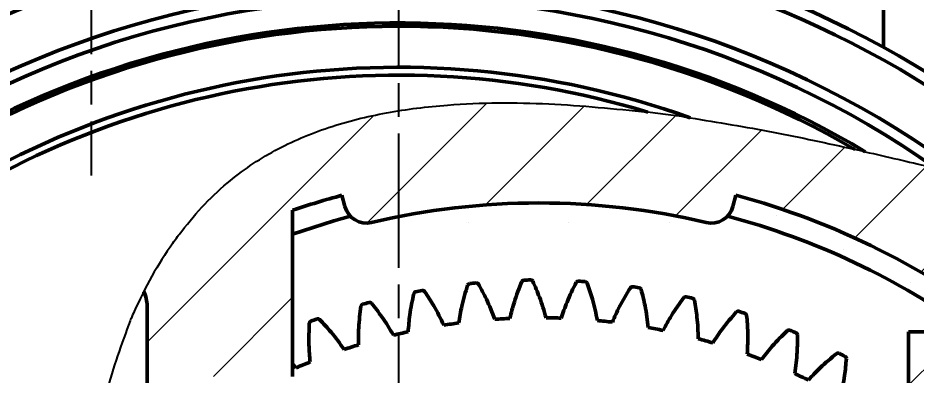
# Model space of a CAD drawing. Header units: millimetres. Extents: x 5231 to 7653, y 7068 to 7959.
# Drawn here: x 5723.5 to 5803.7, y 7293.3 to 7325.2 of the extents above; entities that cross this region are included whole.
import ezdxf

# ---------------------------------------------------------------- set-up
doc = ezdxf.new("R2010")
doc.units = ezdxf.units.MM
doc.linetypes.add('AM_ISO08W050', pattern=[18, 12, -1.5, 3, -1.5])
for name, color, linetype, lineweight in [('AM_5', 3, 'Continuous', 25), ('AM_7', 4, 'AM_ISO08W050', 25), ('AM_BOR', 7, 'Continuous', 50), ('剖面线', 5, 'Continuous', 20)]:
    doc.layers.add(name, color=color, linetype=linetype, lineweight=lineweight)
doc.styles.add('工程字', font='gbenor.shx', dxfattribs={"width": 0.707, "bigfont": 'hztxt.shx'})
doc.dimstyles.new('AM_GB$0', dxfattribs={"dimtxt": 3.5, "dimasz": 2.5, "dimexe": 1, "dimexo": 1, "dimgap": 0.5, "dimtad": 1, "dimdsep": 46, "dimtxsty": '工程字', "dimcen": 0, "dimclrd": 256, "dimclre": 256, "dimclrt": 2, "dimadec": 0, "dimazin": 2, "dimtp": 0.1, "dimtm": 0.1, "dimtfac": 0.71, "dimtmove": 0, "dimatfit": 3, "dimfxl": 0, "dimlwd": -1, "dimlwe": -1, "dimarcsym": 0})

# ---------------------------------------------------------------- blocks, each defined once
blk = doc.blocks.new('*D35')
at = {"layer": 'AM_5', "transparency": 16777216}
for p, q in [((5605.557, 7244.839), (5605.557, 7349.034)), ((5971.551, 7263.684), (5971.551, 7349.034)), ((5608.057, 7348.034), (5969.051, 7348.034))]:
    blk.add_line(p, q, dxfattribs=at)
for points in [[(5608.057, 7348.451), (5608.057, 7347.618), (5605.557, 7348.034)], [(5969.051, 7348.451), (5969.051, 7347.618), (5971.551, 7348.034)]]:
    blk.add_solid(points, dxfattribs=at)
at = {"layer": 'Defpoints', "color": 0, "transparency": 16777216}
for p in [(5971.551, 7348.034), (5971.551, 7262.684), (5605.557, 7243.839)]:
    blk.add_point(p, dxfattribs=at)
at = {"layer": 'AM_5', "color": 2, "transparency": 16777216, "insert": (5788.554, 7351.034), "char_height": 5, "attachment_point": 5, "style": '工程字'}
blk.add_mtext('366', dxfattribs=at)

msp = doc.modelspace()

# ---------------------------------------------------------------- hatches: boundary and pattern name
at = {"layer": '剖面线'}
h = msp.add_hatch(dxfattribs=at)
h.set_pattern_fill('ANSI31', color=256, scale=2, style=0)
h.set_pattern_definition([(45, (4778.651, 6627.198), (-4.490128, 4.490128), [])])
edge = h.paths.add_edge_path(flags=0)
edge.add_line((5735.057, 7299.471), (5735.057, 7260.887))
edge.add_spline(control_points=[(5735.057, 7260.887), (5736.191, 7258.976), (5737.524, 7257.24), (5739.057, 7255.735)], knot_values=[0.088397, 0.088397, 0.088397, 0.088397, 0.108326, 0.108326, 0.108326, 0.108326], weights=[1, 1, 1, 1], degree=3, periodic=0)
edge.add_line((5739.057, 7255.735), (5739.057, 7261.184))
edge.add_line((5739.057, 7261.184), (5745.057, 7261.184))
edge.add_arc((5745.057, 7264.184), 3, 270, 360)
edge.add_line((5748.057, 7264.184), (5748.057, 7265.184))
edge.add_line((5748.057, 7265.184), (5740.057, 7265.184))
edge.add_line((5740.057, 7265.184), (5740.057, 7267.184))
edge.add_line((5740.057, 7267.184), (5738.057, 7267.184))
edge.add_line((5738.057, 7267.184), (5738.057, 7291.184))
edge.add_line((5738.057, 7291.184), (5740.057, 7291.184))
edge.add_line((5740.057, 7291.184), (5740.057, 7293.184))
edge.add_line((5740.057, 7293.184), (5748.057, 7293.184))
edge.add_line((5748.057, 7293.184), (5748.057, 7308.027))
edge.add_arc((5770.057, 7243.684), 68, 105, 108.8765, ccw=False)
edge.add_line((5752.458, 7309.367), (5752.724, 7308.372))
edge.add_arc((5754.656, 7308.89), 2, 195, 283.28942)
edge.add_arc((5770.057, 7243.684), 65, 76.71058, 103.28942, ccw=False)
edge.add_arc((5785.459, 7308.89), 2, 256.71058, 345)
edge.add_line((5787.391, 7308.372), (5787.657, 7309.367))
edge.add_arc((5770.057, 7243.684), 68, 51.88419, 75, ccw=False)
edge.add_line((5812.031, 7297.184), (5803.057, 7297.184))
edge.add_line((5803.057, 7297.184), (5803.057, 7291.184))
edge.add_line((5803.057, 7291.184), (5808.057, 7291.184))
edge.add_line((5808.057, 7291.184), (5808.057, 7293.184))
edge.add_line((5808.057, 7293.184), (5835.757, 7293.184))
edge.add_line((5835.757, 7293.184), (5835.757, 7294.084))
edge.add_line((5835.757, 7294.084), (5837.257, 7294.084))
edge.add_line((5837.257, 7294.084), (5837.257, 7293.184))
edge.add_line((5837.257, 7293.184), (5841.057, 7293.184))
edge.add_line((5841.057, 7293.184), (5841.057, 7297.184))
edge.add_line((5841.057, 7297.184), (5820.903, 7297.184))
edge.add_arc((5769.057, 7243.684), 74.5, 45.89951, 59.21122)
edge.add_line((5807.192, 7307.684), (5823.887, 7307.684))
edge.add_spline(control_points=[(5823.887, 7307.684), (5806.771, 7310.971), (5782.888, 7319.049), (5746.768, 7317.309), (5737.061, 7305.321), (5734.755, 7300.785)], knot_values=[0.690379, 0.690379, 0.690379, 0.690379, 0.839999, 0.930271, 0.973501, 0.973501, 0.973501, 0.973501], weights=[1, 1, 1, 1, 1, 1], degree=3, periodic=0)
edge.add_arc((5732.057, 7299.471), 3, 0, 25.9685, ccw=False)

# ---------------------------------------------------------------- linework, layer by layer
at = {"layer": 'AM_5'}
for points, knots in [([(5737.908, 7305.866), (5738.571, 7306.694), (5739.886, 7308.336), (5742.669, 7310.972), (5746.411, 7313.528), (5751.269, 7315.564), (5756.478, 7316.853), (5763.067, 7317.653), (5770.889, 7317.699), (5776.829, 7317.099), (5779.77, 7316.802)], [0, 0, 0, 0, 0.0699512, 0.1388754, 0.2524098, 0.3671302, 0.4848994, 0.6057958, 0.8048084, 1, 1, 1, 1]), ([(5783.559, 7316.294), (5782.903, 7316.389), (5781.648, 7316.57), (5780.377, 7316.727), (5779.77, 7316.802)], [0, 0, 0, 0, 0.522571, 1, 1, 1, 1]), ([(5783.559, 7316.294), (5786.041, 7315.889), (5791.013, 7315.078), (5795.842, 7314.009), (5798.261, 7313.474)], [0, 0, 0, 0, 0.499034, 1, 1, 1, 1]), ([(5799.194, 7313.263), (5799.185, 7313.265), (5799.164, 7313.27), (5799.033, 7313.3), (5798.737, 7313.367), (5798.449, 7313.432), (5798.261, 7313.474)], [0, 0, 0, 0, 0.105526, 0.244385, 0.504705, 1, 1, 1, 1]), ([(5799.194, 7313.263), (5801.154, 7312.808), (5803.363, 7312.296), (5805.302, 7311.835), (5805.522, 7311.783)], [0, 0, 0, 0, 0.886857, 1, 1, 1, 1]), ([(5737.346, 7305.097), (5737.489, 7305.297), (5737.672, 7305.552), (5737.866, 7305.81), (5737.908, 7305.866)], [0, 0, 0, 0, 0.78165, 1, 1, 1, 1]), ([(5737.346, 7305.097), (5736.7, 7304.126), (5735.4, 7302.175), (5734.405, 7300.062), (5733.906, 7299.001)], [0, 0, 0, 0, 0.497794, 1, 1, 1, 1]), ([(5733.906, 7299.001), (5733.813, 7298.79), (5733.693, 7298.517), (5733.574, 7298.233), (5733.546, 7298.168)], [0, 0, 0, 0, 0.769505, 1, 1, 1, 1]), ([(5733.546, 7298.168), (5732.773, 7296.076), (5731.983, 7293.938), (5731.451, 7291.727), (5731.439, 7291.679)], [0, 0, 0, 0, 0.978248, 1, 1, 1, 1])]:
    msp.add_open_spline(points, degree=3, knots=knots, dxfattribs=at)
at = {"layer": 'AM_7'}
for p, q in [((5757.557, 7140.89), (5757.557, 7346.478)), ((5730.057, 7333.978), (5730.057, 7311.132))]:
    msp.add_line(p, q, dxfattribs=at)
at = {"layer": 'AM_BOR'}
for p, q in [((5800.82, 7322.604), (5800.82, 7326.153)), ((5752.724, 7308.372), (5752.458, 7309.367)), ((5787.657, 7309.367), (5787.391, 7308.372)), ((5748.057, 7308.027), (5748.057, 7293.184)), ((5735.057, 7299.471), (5735.057, 7260.887)), ((5803.057, 7297.184), (5803.057, 7291.184)), ((5812.031, 7297.184), (5803.057, 7297.184)), ((5748.373, 7293.957), (5748.057, 7294.309))]:
    msp.add_line(p, q, dxfattribs=at)
at = {"layer": 'AM_BOR', "flags": 128}
msp.add_lwpolyline([(5753.218, 7307.499), (5751.729, 7307.088), (5748.057, 7305.909)], dxfattribs=at)
at = {"layer": 'AM_BOR'}
for centre, radius, start, end in [((5757.557, 7243.684), 90, 98.95921, 171.04079), ((5757.557, 7243.684), 90, 46.02944, 81.04079), ((5757.557, 7243.684), 89, 98.95921, 171.04079), ((5757.557, 7243.684), 89, 47.07761, 81.04079), ((5757.557, 7243.684), 84.295, 53.19993, 3.82866), ((5757.557, 7243.684), 83.295, 54.84184, 3.70205), ((5757.557, 7243.684), 81.085, 59.10371, 185.01442), ((5757.557, 7243.684), 80.793, 59.74822, 185.01442), ((5757.557, 7243.684), 77.125, 70.29735, 185.25574), ((5757.557, 7243.684), 76.418, 73.10155, 185.25574), ((5770.057, 7243.684), 68, 105, 108.8765), ((5770.057, 7243.684), 68, 51.88419, 75), ((5754.656, 7308.89), 2, 195, 283.28942), ((5770.057, 7243.684), 65, 76.71058, 103.28942), ((5785.459, 7308.89), 2, 256.71058, 345), ((5770.057, 7243.684), 66, 54.15519, 75.21817), ((5768.718, 7301.593), 0.2, 91.32546, 156.8788), ((5770.057, 7243.684), 58.125, 90.72645, 91.32546), ((5769.323, 7301.604), 0.2, 25.1731, 90.72645), ((5773.568, 7301.502), 0.2, 86.52546, 152.0788), ((5770.057, 7243.684), 58.125, 85.92645, 86.52546), ((5774.172, 7301.462), 0.2, 20.3731, 85.92645), ((5732.057, 7299.471), 3, 0, 25.9685), ((5770.057, 7243.684), 58.125, 100.32645, 100.92546), ((5759.674, 7300.67), 0.2, 34.7731, 100.32645), ((5763.877, 7301.278), 0.2, 96.12546, 161.6788), ((5770.057, 7243.684), 58.125, 95.52645, 96.12546), ((5764.479, 7301.339), 0.2, 29.9731, 95.52645), ((5778.394, 7301.006), 0.2, 81.72546, 147.2788), ((5770.057, 7243.684), 58.125, 81.12645, 81.72546), ((5778.993, 7300.915), 0.2, 15.5731, 81.12645), ((5759.079, 7300.559), 0.2, 100.92546, 166.4788), ((5783.161, 7300.107), 0.2, 76.92546, 142.4788), ((5770.057, 7243.684), 58.125, 76.32645, 76.92546), ((5783.75, 7299.967), 0.2, 10.7731, 76.32645), ((5754.358, 7299.441), 0.2, 105.72546, 171.2788), ((5770.057, 7243.684), 58.125, 105.12645, 105.72546), ((5754.942, 7299.602), 0.2, 39.5731, 105.12645), ((5770.057, 7243.684), 54.75, 92.71976, 94.13214), ((5770.057, 7243.684), 54.75, 87.91976, 89.33214), ((5787.837, 7298.813), 0.2, 72.12546, 137.6788), ((5770.057, 7243.684), 58.125, 71.52645, 72.12546), ((5788.412, 7298.624), 0.2, 5.9731, 71.52645), ((5749.748, 7297.931), 0.2, 110.52546, 176.0788), ((5770.057, 7243.684), 58.125, 109.92645, 110.52546), ((5750.316, 7298.141), 0.2, 44.3731, 109.92645), ((5770.057, 7243.684), 54.75, 97.51976, 98.93214), ((5770.057, 7243.684), 54.75, 83.11976, 84.53214), ((5770.057, 7243.684), 54.75, 102.31976, 103.73214), ((5770.057, 7243.684), 54.75, 78.31976, 79.73214), ((5792.387, 7297.132), 0.2, 67.32546, 132.8788), ((5770.057, 7243.684), 58.125, 66.72645, 67.32546), ((5792.945, 7296.895), 0.2, 1.1731, 66.72645), ((5770.057, 7243.684), 54.75, 107.11976, 108.53214), ((5770.057, 7243.684), 54.75, 73.51976, 74.93214), ((5770.057, 7243.684), 54.75, 68.71976, 70.13214), ((5796.781, 7295.076), 0.2, 62.52546, 128.0788), ((5770.057, 7243.684), 58.125, 61.92645, 62.52546), ((5770.057, 7243.684), 54.75, 111.91976, 113.33214), ((5797.317, 7294.794), 0.2, 356.3731, 61.92645), ((5770.057, 7243.684), 54.75, 63.91976, 65.33214)]:
    msp.add_arc(centre, radius, start, end, dxfattribs=at)
for points, knots in [([(5768.534, 7301.672), (5768.294, 7301.068), (5767.865, 7299.991), (5767.583, 7298.867), (5767.46, 7298.372)], [0, 0, 0, 0, 0.559983, 1, 1, 1, 1]), ([(5770.696, 7298.43), (5770.512, 7299.053), (5770.185, 7300.165), (5769.712, 7301.223), (5769.504, 7301.689)], [0, 0, 0, 0, 0.559958, 1, 1, 1, 1]), ([(5773.391, 7301.596), (5773.102, 7301.015), (5772.584, 7299.977), (5772.21, 7298.88), (5772.045, 7298.398)], [0, 0, 0, 0, 0.559983, 1, 1, 1, 1]), ([(5761.557, 7297.77), (5761.272, 7298.353), (5760.763, 7299.395), (5760.121, 7300.36), (5759.838, 7300.785)], [0, 0, 0, 0, 0.559957, 1, 1, 1, 1]), ([(5763.687, 7301.341), (5763.498, 7300.72), (5763.161, 7299.61), (5762.974, 7298.466), (5762.892, 7297.963)], [0, 0, 0, 0, 0.559983, 1, 1, 1, 1]), ([(5766.112, 7298.291), (5765.877, 7298.897), (5765.458, 7299.978), (5764.898, 7300.993), (5764.652, 7301.439)], [0, 0, 0, 0, 0.559957, 1, 1, 1, 1]), ([(5775.274, 7298.185), (5775.144, 7298.821), (5774.91, 7299.956), (5774.528, 7301.051), (5774.36, 7301.532)], [0, 0, 0, 0, 0.559957, 1, 1, 1, 1]), ([(5778.226, 7301.114), (5777.888, 7300.559), (5777.286, 7299.568), (5776.821, 7298.507), (5776.616, 7298.039)], [0, 0, 0, 0, 0.559983, 1, 1, 1, 1]), ([(5779.817, 7297.557), (5779.74, 7298.202), (5779.602, 7299.353), (5779.313, 7300.475), (5779.185, 7300.969)], [0, 0, 0, 0, 0.559957, 1, 1, 1, 1]), ([(5758.884, 7300.606), (5758.748, 7299.971), (5758.505, 7298.837), (5758.415, 7297.681), (5758.376, 7297.173)], [0, 0, 0, 0, 0.559983, 1, 1, 1, 1]), ([(5783.003, 7300.229), (5782.62, 7299.704), (5781.937, 7298.767), (5781.385, 7297.748), (5781.142, 7297.3)], [0, 0, 0, 0, 0.559983, 1, 1, 1, 1]), ([(5784.29, 7296.551), (5784.268, 7297.2), (5784.227, 7298.359), (5784.032, 7299.502), (5783.947, 7300.004)], [0, 0, 0, 0, 0.559957, 1, 1, 1, 1]), ([(5754.161, 7299.471), (5754.078, 7298.827), (5753.931, 7297.677), (5753.938, 7296.518), (5753.941, 7296.008)], [0, 0, 0, 0, 0.5599833, 1, 1, 1, 1]), ([(5757.061, 7296.869), (5756.728, 7297.426), (5756.134, 7298.422), (5755.413, 7299.33), (5755.096, 7299.729)], [0, 0, 0, 0, 0.559958, 1, 1, 1, 1]), ([(5787.689, 7298.947), (5787.264, 7298.457), (5786.505, 7297.58), (5785.869, 7296.611), (5785.589, 7296.184)], [0, 0, 0, 0, 0.5599827, 1, 1, 1, 1]), ([(5788.664, 7295.175), (5788.696, 7295.823), (5788.752, 7296.982), (5788.654, 7298.136), (5788.611, 7298.645)], [0, 0, 0, 0, 0.559958, 1, 1, 1, 1]), ([(5749.548, 7297.945), (5749.52, 7297.296), (5749.469, 7296.138), (5749.573, 7294.984), (5749.619, 7294.476)], [0, 0, 0, 0, 0.5599824, 1, 1, 1, 1]), ([(5752.656, 7295.595), (5752.278, 7296.123), (5751.603, 7297.065), (5750.808, 7297.909), (5750.459, 7298.281)], [0, 0, 0, 0, 0.559957, 1, 1, 1, 1]), ([(5792.251, 7297.278), (5791.787, 7296.825), (5790.957, 7296.015), (5790.242, 7295.102), (5789.928, 7294.701)], [0, 0, 0, 0, 0.559983, 1, 1, 1, 1]), ([(5792.908, 7293.437), (5792.994, 7294.081), (5793.147, 7295.23), (5793.145, 7296.389), (5793.145, 7296.899)], [0, 0, 0, 0, 0.559958, 1, 1, 1, 1]), ([(5796.658, 7295.233), (5796.157, 7294.82), (5795.262, 7294.083), (5794.474, 7293.233), (5794.127, 7292.859)], [0, 0, 0, 0, 0.559983, 1, 1, 1, 1]), ([(5796.991, 7291.351), (5797.13, 7291.985), (5797.379, 7293.117), (5797.475, 7294.273), (5797.517, 7294.781)], [0, 0, 0, 0, 0.559957, 1, 1, 1, 1])]:
    msp.add_open_spline(points, degree=3, knots=knots, dxfattribs=at)

# ---------------------------------------------------------------- dimensions: what is measured, and where the dimension line sits
at = {"layer": 'AM_5'}
dim = msp.add_linear_dim(base=(5971.551, 7348.034), p1=(5605.557, 7243.839), p2=(5971.551, 7262.684), text='366', dimstyle='AM_GB$0', override={"dimtxt": 5}, dxfattribs=at)
dim.commit()
dim.dimension.update_dxf_attribs({"geometry": '*D35', "text_midpoint": (5788.554, 7348.034), "dimtype": 160})

doc.saveas('drawing.dxf')
